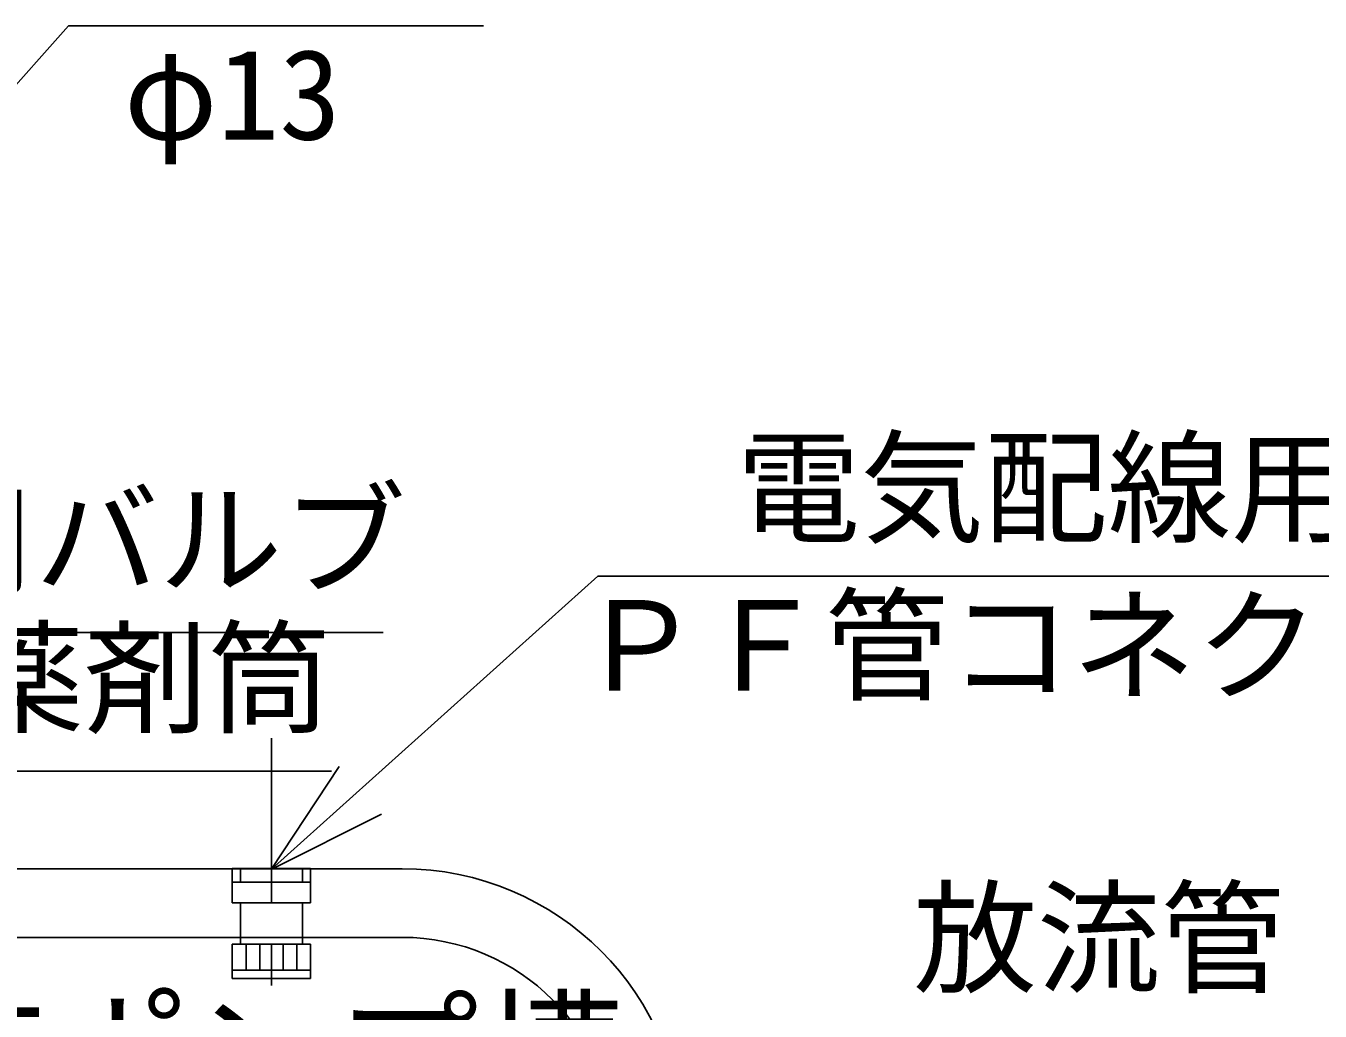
# Model space of a CAD drawing. Units: millimetres, scale not verified. Extents: x -23521 to 8910, y -6308 to 6308.
# Drawn here: x -2740 to -1797, y 1104 to 1821 of the extents above; entities that cross this region are included whole.
import ezdxf
from ezdxf.enums import TextEntityAlignment as Align

# ---------------------------------------------------------------- set-up
doc = ezdxf.new("R2010")
doc.units = ezdxf.units.MM
doc.header["$LTSCALE"] = 30
doc.linetypes.add('CHAIN1', pattern=[8, 5, -1, 1, -1])
for name, color, linetype, lineweight in [('0-1_空気管', 3, 'Continuous', 25), ('0-3_躯体', 3, 'Continuous', 25), ('0-4_文字', 4, 'Continuous', 25)]:
    doc.layers.add(name, color=color, linetype=linetype, lineweight=lineweight)
doc.styles.add('ＭＳ ゴシック', font='')
doc.styles.get('ＭＳ ゴシック').set_extended_font_data('MS Gothic')

msp = doc.modelspace()

# ---------------------------------------------------------------- linework, layer by layer
at = {"layer": '0-1_空気管'}
for p, q in [((-3316.11, 1139.15), (-2708.43, 1821.34)), ((-2406.29, 1821.34), (-2708.43, 1821.34)), ((-2479.33, 1379.56), (-3014.45, 1379.56)), ((-2517.07, 1278.57), (-2778.19, 1278.57)), ((-2465.64, 1207.53), (-2939.64, 1207.53)), ((-2589.23, 1182.71), (-2589.23, 1207.71)), ((-2532.23, 1207.71), (-2589.23, 1207.71)), ((-2583.23, 1207.71), (-2583.23, 1197.71)), ((-2538.23, 1197.71), (-2538.23, 1207.71)), ((-2532.23, 1182.71), (-2532.23, 1207.71)), ((-2532.23, 1197.71), (-2589.23, 1197.71)), ((-2589.23, 1182.71), (-2532.23, 1182.71)), ((-2583.23, 1182.71), (-2583.23, 1152.53)), ((-2538.23, 1152.53), (-2538.23, 1182.71)), ((-2939.64, 1157.53), (-2465.64, 1157.53)), ((-2589.23, 1152.53), (-2589.23, 1127.71)), ((-2532.23, 1152.53), (-2589.23, 1152.53)), ((-2579.23, 1152.53), (-2579.23, 1134.35)), ((-2569.23, 1152.53), (-2569.23, 1133.71)), ((-2552.23, 1152.53), (-2552.23, 1134.35)), ((-2542.23, 1152.53), (-2542.23, 1134.35)), ((-2532.23, 1152.53), (-2532.23, 1127.71)), ((-2532.23, 1133.71), (-2589.23, 1133.71)), ((-2589.23, 1127.71), (-2532.23, 1127.71))]:
    msp.add_line(p, q, dxfattribs=at)
at = {"layer": '0-1_空気管', "linetype": 'CHAIN1'}
msp.add_line((-2560.64, 222.53), (-2560.64, 1302.53), dxfattribs=at)
at = {"layer": '0-1_空気管'}
for radius, end in [(205, 89.99998), (155, 90)]:
    msp.add_arc((-2465.64, 1002.53), radius, 0, end, dxfattribs=at)
at = {"layer": '0-3_躯体'}
for p, q in [((-2561.01, 1206.98), (-2323.06, 1420.47)), ((-2323.06, 1420.47), (-934.28, 1420.47)), ((-2511.43, 1282.1), (-2561.01, 1206.98)), ((-2561.01, 1206.98), (-2480.51, 1247.24))]:
    msp.add_line(p, q, dxfattribs=at)

# ---------------------------------------------------------------- texts
at = {"layer": '0-1_空気管', "color": 4, "style": 'ＭＳ ゴシック'}
for s, p in [('φ13', (-2668.15, 1718.7)), ('放流用バルブ', (-3002.76, 1394.56)), ('薬剤筒', (-2787.07, 1293.57)), ('放流管', (-2093.39, 1104.37))]:
    msp.add_text(s, height=65.98, dxfattribs=at).set_placement(p, align=Align.BOTTOM_LEFT)
at = {"layer": '0-3_躯体', "color": 4, "style": 'ＭＳ ゴシック'}
for s, p in [('電気配線用ソケット\u3000\u3000\u3000\u3000', (-2222, 1432.21)), ('ＰＦ管コネクター（ＦＰＫ－３６）', (-2337.84, 1317.37))]:
    msp.add_text(s, height=65.98, dxfattribs=at).set_placement(p, align=Align.BOTTOM_LEFT)
at = {"layer": '0-4_文字', "style": 'ＭＳ ゴシック'}
msp.add_text('放流ポンプ槽', height=76.98, dxfattribs=at).set_placement((-2934.89, 1008.94), align=Align.BOTTOM_LEFT)

doc.saveas('drawing.dxf')
